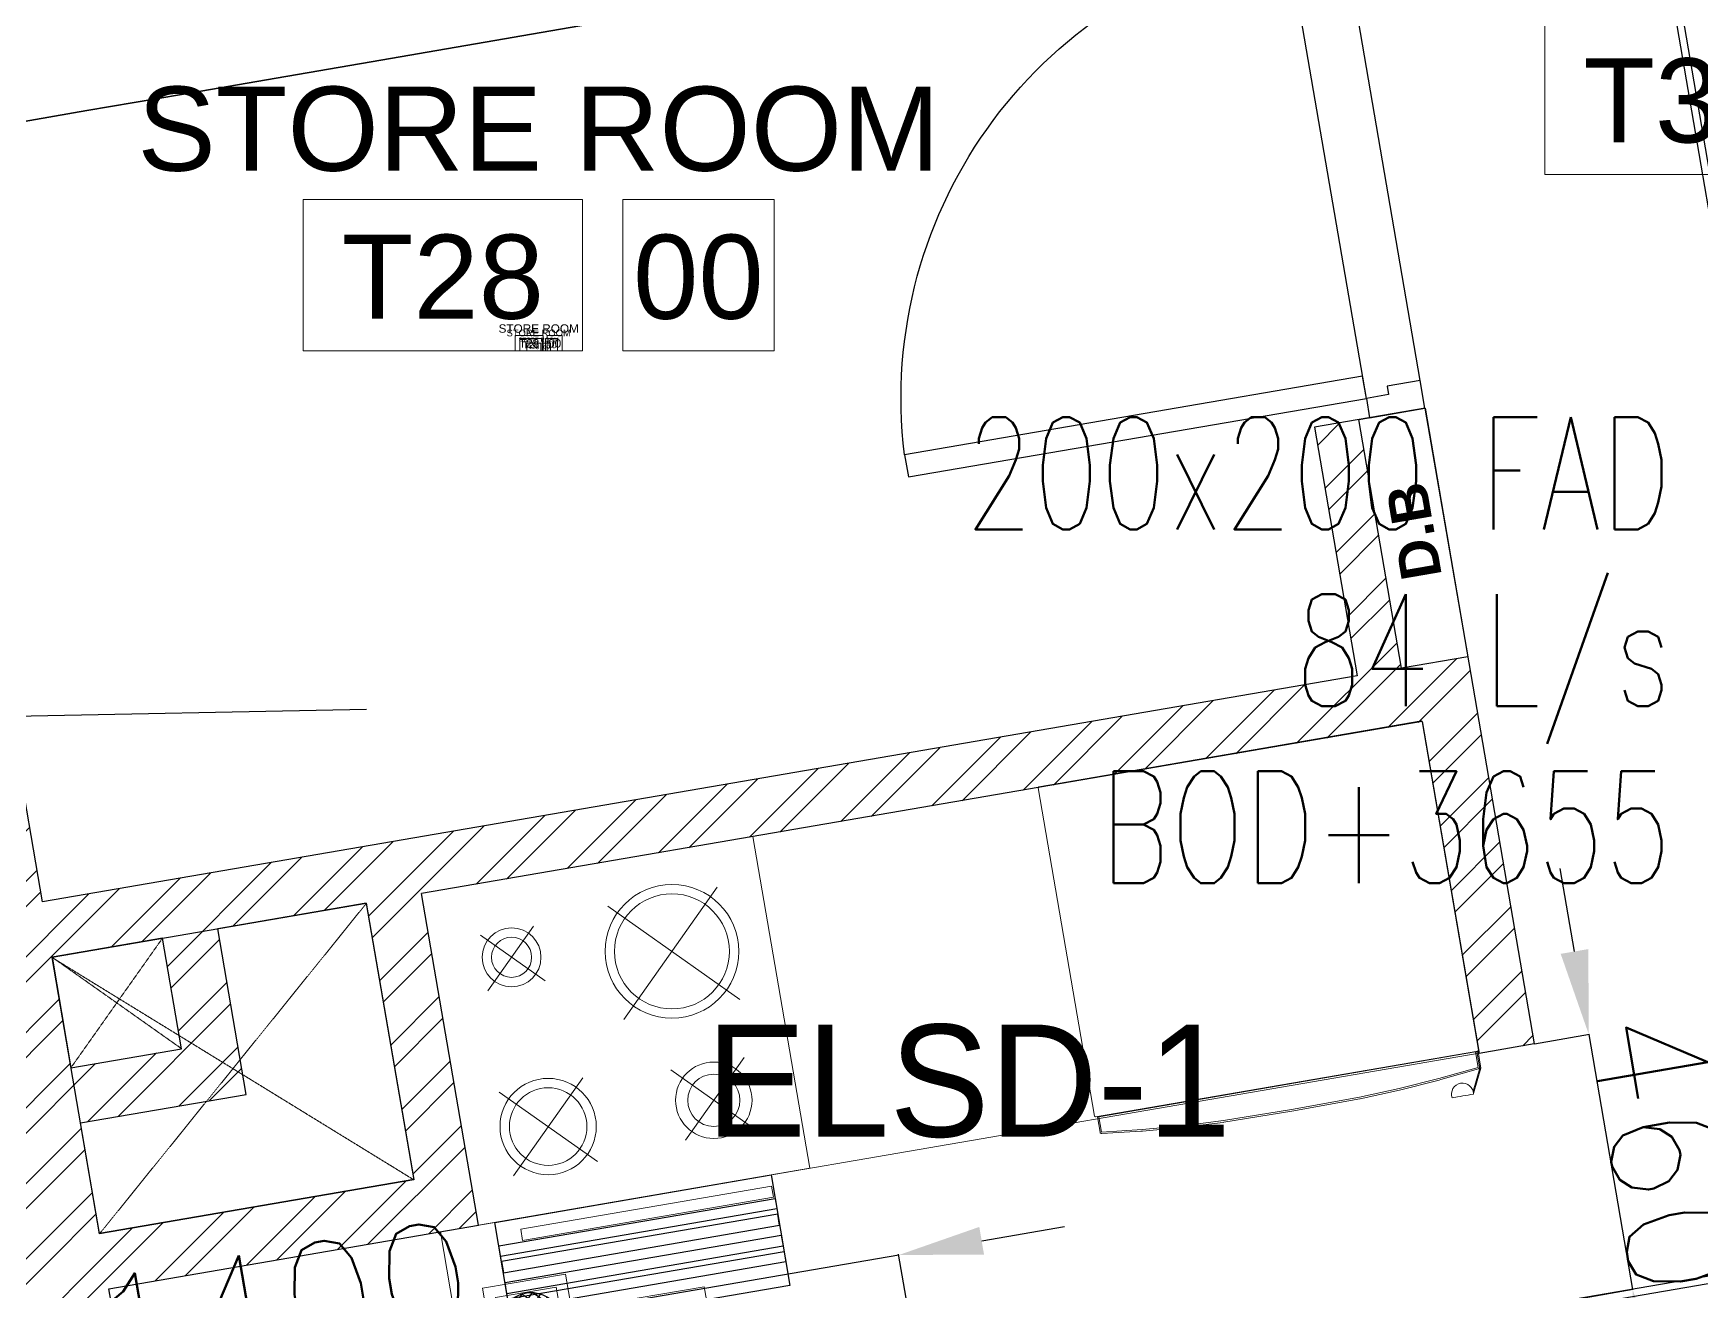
# Model space of a CAD drawing. Header units: millimetres. Extents: x -9226 to 166212, y -13 to 97274.
# Drawn here: x 26539 to 29513, y 17713 to 19956 of the extents above; entities that cross this region are included whole.
import ezdxf
from ezdxf.enums import TextEntityAlignment as Align

# ---------------------------------------------------------------- set-up
doc = ezdxf.new("R2010")
doc.units = ezdxf.units.MM
for name, pattern in [('23491-GN-XR-PLOT LIMIT$0$DASHED', [0.75, 0.5, -0.25]), ('23491-XR-AR-2ND FLOOR PLAN$0$23491-XR-AR-2ND FLOOR PLAN$0$HIDDEN', [9.525, 6.35, -3.175]), ('23491-XR-AR-2ND FLOOR PLAN$0$HIDDEN', [9.525, 6.35, -3.175])]:
    doc.linetypes.add(name, pattern=pattern)
doc.layers.get('0').update_dxf_attribs({"color": 8})
doc.layers.get('Defpoints').update_dxf_attribs({"color": 8})
for name, color, linetype in [('0-AC TEXT', 7, 'Continuous'), ('1.INS', 8, 'Continuous'), ('1.STR', 8, 'Continuous'), ('23491-GN-XR-PLOT LIMIT$0$ARCADE', 8, 'Continuous'), ('23491-GN-XR-PLOT LIMIT$0$BUILDING', 8, 'Continuous'), ('23491-GN-XR-PLOT LIMIT$0$PODIUM', 8, 'Continuous'), ('23491-GN-XR-PLOT LIMIT$0$RETAIL', 8, 'Continuous'), ('23491-XR-AR-2ND FLOOR PLAN$0$23491-XR-AR-2ND FLOOR PLAN$0$23491-XR-AR-TYP-FLOOR$0$LLL', 8, 'Continuous'), ('23491-XR-AR-2ND FLOOR PLAN$0$23491-XR-AR-2ND FLOOR PLAN$0$NEC-MECH-LPG SHAFT', 8, 'Continuous'), ('23491-XR-AR-2ND FLOOR PLAN$0$NEC-DR-FIXTURES', 8, 'Continuous'), ('23491-XR-AR-2ND FLOOR PLAN$0$NEC-MECH-LPG SHAFT', 8, 'Continuous'), ('cloud', 15, 'Continuous'), ('EAD', 30, 'Continuous'), ('FAD', 3, 'Continuous'), ('HVAC-VOL-SPD-S01-M-01-0400 R-01$0$HVAC-VOL-SPD-S01-M-01-0400 R-01$0$000-VL-M-SAD ATD', 3, 'Continuous'), ('HVAC-VOL-SPD-S01-M-01-0400 R-01$0$HVAC-VOL-SPD-S01-M-01-0400 R-01$0$SLOTTED DIFFUSER', 171, 'Continuous'), ('VCD SHE', 7, 'Continuous')]:
    doc.layers.add(name, color=color, linetype=linetype)
for name, color, linetype, lineweight in [('1.XREF', 8, 'Continuous', 9), ('23491-XR-AR-2ND FLOOR PLAN$0$23491-XR-AR-2ND FLOOR PLAN$0$23491-XR-AR-TYP-FLOOR$0$A-ANNO-TEXT @ 50', 8, 'Continuous', 25), ('23491-XR-AR-2ND FLOOR PLAN$0$23491-XR-AR-2ND FLOOR PLAN$0$23491-XR-AR-TYP-FLOOR$0$A-EQUP-KITN-PLAN', 8, 'Continuous', 9), ('23491-XR-AR-2ND FLOOR PLAN$0$23491-XR-AR-2ND FLOOR PLAN$0$23491-XR-AR-TYP-FLOOR$0$A-Glaz-Sill', 8, 'Continuous', 5), ('23491-XR-AR-2ND FLOOR PLAN$0$23491-XR-AR-2ND FLOOR PLAN$0$23491-XR-AR-TYP-FLOOR$0$A-WALL-PATT', 8, 'Continuous', 5), ('23491-XR-AR-2ND FLOOR PLAN$0$23491-XR-AR-2ND FLOOR PLAN$0$23491-XR-AR-TYP-FLOOR$0$Zone-6_30May22$0$TYP$0$2B+G+19+R Typical Floor$0$A-DOOR', 8, 'Continuous', 25), ('23491-XR-AR-2ND FLOOR PLAN$0$23491-XR-AR-2ND FLOOR PLAN$0$A-FLOR-OVHD', 8, '23491-XR-AR-2ND FLOOR PLAN$0$23491-XR-AR-2ND FLOOR PLAN$0$HIDDEN', 15), ('23491-XR-AR-2ND FLOOR PLAN$0$23491-XR-AR-2ND FLOOR PLAN$0$A-WALL', 8, 'Continuous', 30), ('23491-XR-AR-2ND FLOOR PLAN$0$23491-XR-AR-TYP-FLOOR$0$A-WALL-PATT', 8, 'Continuous', 5), ('23491-XR-AR-2ND FLOOR PLAN$0$A-FLOR-IDEN', 8, 'Continuous', 9), ('23491-XR-AR-2ND FLOOR PLAN$0$A-FLOR-IDEN @ 10', 8, 'Continuous', 9), ('23491-XR-AR-2ND FLOOR PLAN$0$A-FLOR-IDEN @ 100', 8, 'Continuous', 9), ('23491-XR-AR-2ND FLOOR PLAN$0$A-FLOR-IDEN @ 5', 8, 'Continuous', 9), ('23491-XR-AR-2ND FLOOR PLAN$0$A-FLOR-IDEN @ 8', 8, 'Continuous', 9), ('23491-XR-AR-2ND FLOOR PLAN$0$A-FLOR-OVHD', 8, '23491-XR-AR-2ND FLOOR PLAN$0$HIDDEN', 15), ('23491-XR-AR-2ND FLOOR PLAN$0$A-WALL', 8, 'Continuous', 30), ('23491-XR-AR-2ND FLOOR PLAN$0$A-WALL-CAVI', 8, 'Continuous', 15), ('A-ANNO-DIMS', 8, 'Continuous', 9), ('DLI', 7, 'Continuous', 5), ('HVAC-VOL-SPD-S01-M-01-0400 R-01$0$HVAC-VOL-SPD-S01-M-01-0400 R-01$0$000-VL-M-FLEXIBLE', 251, 'Continuous', 15), ('HVAC-VOL-SPD-S01-M-01-0400 R-01$0$HVAC-VOL-SPD-S01-M-01-0400 R-01$0$000-VL-M-RAD ATD', 150, 'Continuous', 20), ('MH DIM', 15, 'Continuous', 0)]:
    doc.layers.add(name, color=color, linetype=linetype, lineweight=lineweight)
doc.styles.add('23491-XR-AR-2ND FLOOR PLAN$0$23491-XR-AR-2ND FLOOR PLAN$0$23491-XR-AR-TYP-FLOOR$0$SDC-TEXT', font='arial.ttf')
doc.styles.add('23491-XR-AR-2ND FLOOR PLAN$0$23491-XR-AR-2ND FLOOR PLAN$0$SDC-TEXT_4_2', font='arial.ttf')
doc.styles.add('23491-XR-AR-2ND FLOOR PLAN$0$SDC-TEXT_4_2', font='arial.ttf')
doc.styles.add('ROMANS', font='isocp.shx', dxfattribs={"width": 0.8})
doc.styles.add('ROMANS100', font='romans.shx', dxfattribs={"width": 0.7, "height": 100})
doc.styles.add('SDC-TEXT-ARB', font='sdc-arb.shx', dxfattribs={"height": 0.5})
doc.styles.get("Standard").update_dxf_attribs({"font": 'romans.shx', "height": 200})
doc.dimstyles.new('ISO-25', dxfattribs={"dimtxt": 200, "dimasz": 150, "dimexe": 1.25, "dimexo": 0.625, "dimgap": 1, "dimtad": 1, "dimtoh": 1, "dimdec": 0, "dimrnd": 5, "dimtxsty": 'Standard', "dimcen": 2.5, "dimclrd": 256, "dimclre": 256, "dimclrt": 7, "dimadec": 0, "dimazin": 0, "dimtfac": 1, "dimtdec": 0, "dimtix": 1, "dimtmove": 2, "dimatfit": 3, "dimfxl": 1, "dimarcsym": 1})
doc.dimstyles.new('JSE', dxfattribs={"dimtxt": 50, "dimasz": 150, "dimexe": 0.18, "dimexo": 0.0625, "dimgap": 50, "dimtad": 0, "dimdec": 0, "dimrnd": 5, "dimzin": 0, "dimdsep": 46, "dimtxsty": 'ROMANS', "dimcen": 0.09, "dimclrd": 7, "dimclre": 7, "dimclrt": 7, "dimadec": 0, "dimazin": 0, "dimtfac": 1, "dimtdec": 0, "dimtofl": 0, "dimtmove": 0, "dimatfit": 3, "dimfxl": 1, "dimtolj": 1, "dimtzin": 0, "dimarcsym": 1})

# ---------------------------------------------------------------- blocks, each defined once
blk = doc.blocks.new('*U507')
at = {"color": 8, "linetype": 'ByBlock'}
for points in [[(1.3, 0), (-7, 0), (-7, 4.5), (1.3, 4.5)], [(2.5, 0), (7, 0), (7, 4.5), (2.5, 4.5)]]:
    blk.add_lwpolyline(points, close=True, dxfattribs=at)
at = {"color": 8, "linetype": 'ByBlock', "style": '23491-XR-AR-2ND FLOOR PLAN$0$SDC-TEXT_4_2'}
for tag, p in [('ROOM-NAME-2', (0, 9.95)), ('ROOM-NAME-1', (0, 6.6)), ('ROOM-NO.', (-2.85, 2.2)), ('ROOM-FINISH', (4.75, 2.2))]:
    blk.add_attdef(tag, text='', height=2.5, dxfattribs=at).set_placement(p, align=Align.MIDDLE_CENTER)
blk = doc.blocks.new('*U733')
at = {"layer": '23491-XR-AR-2ND FLOOR PLAN$0$A-FLOR-IDEN @ 10', "color": 8}
ref = blk.add_blockref('*U507', (29655.2, 19704, 0), dxfattribs=dict(at, xscale=5.999999999999999, yscale=5.999999999999999, zscale=5.999999999999999))
ref.add_attrib('ROOM-NO.', 'T32', dxfattribs={"layer": '0', "color": 0, "linetype": 'ByBlock', "height": 15, "style": '23491-XR-AR-2ND FLOOR PLAN$0$SDC-TEXT_4_2'}).set_placement((29638.1, 19717.2, 0), align=Align.MIDDLE_CENTER)
ref.add_attrib('ROOM-FINISH', '00', dxfattribs={"layer": '0', "color": 0, "linetype": 'ByBlock', "height": 15, "style": '23491-XR-AR-2ND FLOOR PLAN$0$SDC-TEXT_4_2'}).set_placement((29683.7, 19717.2, 0), align=Align.MIDDLE_CENTER)
ref.add_attrib('ROOM-NAME-1', 'ENT', dxfattribs={"layer": '0', "color": 0, "linetype": 'ByBlock', "height": 15, "style": '23491-XR-AR-2ND FLOOR PLAN$0$SDC-TEXT_4_2'}).set_placement((29655.2, 19743.6, 0), align=Align.MIDDLE_CENTER)
at = {"layer": '23491-XR-AR-2ND FLOOR PLAN$0$A-FLOR-IDEN @ 100', "color": 8}
ref = blk.add_blockref('*U507', (29655.2, 19704, 0), dxfattribs=dict(at, xscale=60, yscale=60, zscale=60))
ref.add_attrib('ROOM-NO.', 'T32', dxfattribs={"layer": '0', "color": 0, "linetype": 'ByBlock', "height": 150, "style": '23491-XR-AR-2ND FLOOR PLAN$0$SDC-TEXT_4_2'}).set_placement((29484.2, 19836, 0), align=Align.MIDDLE_CENTER)
ref.add_attrib('ROOM-FINISH', '00', dxfattribs={"layer": '0', "color": 0, "linetype": 'ByBlock', "height": 150, "style": '23491-XR-AR-2ND FLOOR PLAN$0$SDC-TEXT_4_2'}).set_placement((29940.2, 19836, 0), align=Align.MIDDLE_CENTER)
ref.add_attrib('ROOM-NAME-1', 'ENT', dxfattribs={"layer": '0', "color": 0, "linetype": 'ByBlock', "height": 150, "style": '23491-XR-AR-2ND FLOOR PLAN$0$SDC-TEXT_4_2'}).set_placement((29655.2, 20100, 0), align=Align.MIDDLE_CENTER)
at = {"layer": '23491-XR-AR-2ND FLOOR PLAN$0$A-FLOR-IDEN @ 5', "color": 8}
ref = blk.add_blockref('*U507', (29655.2, 19704, 0), dxfattribs=dict(at, xscale=3, yscale=3, zscale=3))
ref.add_attrib('ROOM-NO.', 'T32', dxfattribs={"layer": '0', "color": 0, "linetype": 'ByBlock', "height": 7.5, "style": '23491-XR-AR-2ND FLOOR PLAN$0$SDC-TEXT_4_2'}).set_placement((29646.6, 19710.6, 0), align=Align.MIDDLE_CENTER)
ref.add_attrib('ROOM-FINISH', '00', dxfattribs={"layer": '0', "color": 0, "linetype": 'ByBlock', "height": 7.5, "style": '23491-XR-AR-2ND FLOOR PLAN$0$SDC-TEXT_4_2'}).set_placement((29669.4, 19710.6, 0), align=Align.MIDDLE_CENTER)
ref.add_attrib('ROOM-NAME-1', 'ENT', dxfattribs={"layer": '0', "color": 0, "linetype": 'ByBlock', "height": 7.5, "style": '23491-XR-AR-2ND FLOOR PLAN$0$SDC-TEXT_4_2'}).set_placement((29655.2, 19723.8, 0), align=Align.MIDDLE_CENTER)
at = {"layer": '23491-XR-AR-2ND FLOOR PLAN$0$A-FLOR-IDEN @ 8', "color": 8}
ref = blk.add_blockref('*U507', (29655.2, 19704, 0), dxfattribs=dict(at, xscale=4.8, yscale=4.8, zscale=4.8))
ref.add_attrib('ROOM-NO.', 'T32', dxfattribs={"layer": '0', "color": 0, "linetype": 'ByBlock', "height": 12, "style": '23491-XR-AR-2ND FLOOR PLAN$0$SDC-TEXT_4_2'}).set_placement((29641.5, 19714.5, 0), align=Align.MIDDLE_CENTER)
ref.add_attrib('ROOM-FINISH', '00', dxfattribs={"layer": '0', "color": 0, "linetype": 'ByBlock', "height": 12, "style": '23491-XR-AR-2ND FLOOR PLAN$0$SDC-TEXT_4_2'}).set_placement((29678, 19714.5, 0), align=Align.MIDDLE_CENTER)
ref.add_attrib('ROOM-NAME-1', 'ENT', dxfattribs={"layer": '0', "color": 0, "linetype": 'ByBlock', "height": 12, "style": '23491-XR-AR-2ND FLOOR PLAN$0$SDC-TEXT_4_2'}).set_placement((29655.2, 19735.6, 0), align=Align.MIDDLE_CENTER)
blk = doc.blocks.new('23491-GN-XR-PLOT LIMIT')
at = {"layer": '23491-GN-XR-PLOT LIMIT$0$ARCADE', "color": 8}
blk.add_lwpolyline([(48271.7, 23525.6, 0.000496), (5000, 16088.4), (5000, 11014.2, -0.000526), (50902.2, 18902.5), (55000, 23715.1), (55000, 82243.6), (50763.6, 86480), (9264.6, 86480), (5000, 82215.4), (5000, 81480), (48692.6, 81480), (50500, 80172.6), (50500, 25555.4)], format="xyb", close=True, dxfattribs=at)
at = {"layer": '23491-GN-XR-PLOT LIMIT$0$BUILDING', "color": 8, "linetype": '23491-GN-XR-PLOT LIMIT$0$DASHED', "ltscale": 15, "flags": 128}
blk.add_lwpolyline([(48692.6, 81480), (11335.6, 81480), (10000, 80144.4), (10000, 6804.2, -0.000414), (46066.1, 13003.5), (50500, 17623.6), (50500, 80172.6)], format="xyb", close=True, dxfattribs=at)
at = {"layer": '23491-GN-XR-PLOT LIMIT$0$PODIUM', "color": 8, "linetype": '23491-GN-XR-PLOT LIMIT$0$DASHED', "ltscale": 15, "flags": 128}
blk.add_lwpolyline([(5000, 82215.4), (5000, 11014.2, -0.000526), (50902.2, 18902.5), (55000, 23715.1), (55000, 82243.6), (50763.6, 86480), (9264.6, 86480)], format="xyb", close=True, dxfattribs=at)
blk.add_lwpolyline([(5000, 82215.4), (5000, 11014.2, -0.000526), (50902.2, 18902.5), (55000, 23715.1), (55000, 82243.6), (50763.6, 86480), (9264.6, 86480)], format="xyb", close=True, dxfattribs=at)
at = {"layer": '23491-GN-XR-PLOT LIMIT$0$RETAIL', "color": 8}
blk.add_lwpolyline([(48271.7, 23525.6), (50500, 25555.4), (50500, 80172.6), (48692.6, 81480), (5000, 81480), (5000, 71480), (40000, 71480), (40000, 32256.2, 0.000401), (5000, 26236.7), (5000, 16088.4, -0.000496)], format="xyb", close=True, dxfattribs=at)
blk = doc.blocks.new('23491-XR-AR-2ND FLOOR PLAN$0$A$C9ddd01cc')
at = {"layer": '23491-XR-AR-2ND FLOOR PLAN$0$NEC-DR-FIXTURES', "linetype": 'ByBlock'}
h = blk.add_hatch(dxfattribs=at)
h.set_pattern_fill('_USER', color=8, scale=17.945026, angle=163.5932, style=0, double=1, pattern_type=0)
h.set_pattern_definition([(45, (-596980.314, -23271.093), (-12.6890497, 12.6890497), []), (135, (-596980.314, -23271.093), (-12.6890497, -12.6890497), [])])
h.paths.add_polyline_path([(100, 171.8, 1), (100, 28.2, 1)])
at = {"layer": '23491-XR-AR-2ND FLOOR PLAN$0$NEC-DR-FIXTURES', "color": 8, "lineweight": 0, "ltscale": 0.5}
for points in [[(0, 0), (0, 200), (200, 200), (200, 0)], [(173.3, 173.3), (173.3, 26.7), (26.7, 26.7), (26.7, 173.3)]]:
    blk.add_lwpolyline(points, close=True, dxfattribs=at)
at = {"layer": '23491-XR-AR-2ND FLOOR PLAN$0$NEC-DR-FIXTURES', "color": 8, "linetype": 'ByBlock'}
blk.add_circle((100, 100), 71.8, dxfattribs=at)
blk = doc.blocks.new('23491-XR-AR-2ND FLOOR PLAN$0$23491-XR-AR-2ND FLOOR PLAN$0$23491-XR-AR-TYP-FLOOR$0$Zone-6_30May22$0$TYP$0$2B+G+19+R Typical Floor$0$A$C07E35695')
at = {"color": 8}
for p, q in [((-0.6, 0.6), (0, 0.6)), ((-0.6, 0), (-0.6, 0.6)), ((0, 0.6), (0, 0)), ((-0.3722, 0.3722), (-0.5238, 0.5238)), ((-0.5231, 0.3722), (-0.3715, 0.5238)), ((-0.0868, 0.5132), (-0.2148, 0.3852)), ((-0.2102, 0.5132), (-0.0822, 0.3852)), ((-0.0781, 0.0781), (-0.2823, 0.2823)), ((-0.2762, 0.0781), (-0.072, 0.2823)), ((-0.5127, 0.1908), (-0.4129, 0.0911)), ((-0.4092, 0.1908), (-0.5089, 0.0911)), ((0, 0), (-0.6, 0))]:
    blk.add_line(p, q, dxfattribs=at)
for points in [[(-0.0731, 0.64), (-0.0731, 0.62), (-0.5269, 0.62), (-0.5269, 0.64)], [(-0.6, 0.6), (0, 0.6), (0, 0), (-0.6, 0)]]:
    blk.add_lwpolyline(points, close=True, dxfattribs=at)
for centre, radius in [((-0.4477, 0.4477), 0.0859), ((-0.4477, 0.4477), 0.0692), ((-0.1485, 0.4515), 0.0682), ((-0.1485, 0.4515), 0.0466), ((-0.1771, 0.1771), 0.1193), ((-0.1771, 0.1771), 0.1026), ((-0.4609, 0.1391), 0.0525), ((-0.4609, 0.1391), 0.0358)]:
    blk.add_circle(centre, radius, dxfattribs=at)
blk = doc.blocks.new('23491-XR-AR-2ND FLOOR PLAN$0$23491-XR-AR-2ND FLOOR PLAN$0$23491-XR-AR-TYP-FLOOR$0$Zone-6_30May22$0$A$C46154010')
at = {"color": 8}
for p, q in [((0.2868, 0.6717), (0.2865, 0.6673)), ((0.2865, 0.6673), (0.2872, 0.6632)), ((0.2965, 0.6717), (0.2868, 0.6717)), ((0.2872, 0.6632), (0.2888, 0.6592)), ((0.2888, 0.6592), (0.2911, 0.6557)), ((0.2911, 0.6557), (0.2942, 0.6528)), ((0.3013, 0.6717), (0.2965, 0.6717)), ((0.3062, 0.6717), (0.3013, 0.6717)), ((0.3159, 0.6717), (0.3062, 0.6717)), ((0.3208, 0.6717), (0.3159, 0.6717)), ((0.3182, 0.6528), (0.3213, 0.6557)), ((0.3256, 0.6717), (0.3208, 0.6717)), ((0.3213, 0.6557), (0.3236, 0.6592)), ((0.3236, 0.6592), (0.3252, 0.6632)), ((0.3252, 0.6632), (0.3258, 0.6662)), ((0.3258, 0.6707), (0.3256, 0.6717)), ((0.3465, 0.6283), (0.3258, 0.6707)), ((0.3258, 0.6707), (0.3258, 0.6662)), ((0.3258, 0.6662), (0.3258, 0.6707)), ((0.3258, 0.6662), (0.3445, 0.6278)), ((-0.3425, 0.6267), (-0.3426, 0.6256)), ((-0.3426, 0.6256), (-0.3426, 0.5977)), ((-0.3419, 0.6276), (-0.3425, 0.6267)), ((-0.341, 0.6283), (-0.3419, 0.6276)), ((-0.34, 0.6286), (-0.341, 0.6283)), ((-0.3401, 0.6262), (-0.2677, 0.634)), ((-0.2677, 0.634), (-0.3401, 0.6262)), ((-0.3401, 0.5982), (-0.3401, 0.6262)), ((-0.3401, 0.6262), (-0.3401, 0.5982)), ((-0.2704, 0.6363), (-0.34, 0.6286)), ((-0.2677, 0.6366), (-0.2704, 0.6363)), ((-0.1968, 0.6422), (-0.2677, 0.6366)), ((-0.2677, 0.634), (-0.195, 0.6395)), ((-0.195, 0.6395), (-0.2677, 0.634)), ((-0.195, 0.6423), (-0.1968, 0.6422)), ((-0.1229, 0.6457), (-0.195, 0.6423)), ((-0.195, 0.6395), (-0.1221, 0.6428)), ((-0.1221, 0.6428), (-0.195, 0.6395)), ((-0.1221, 0.6458), (-0.1229, 0.6457)), ((0.001, 0.6469), (-0.1221, 0.6458)), ((-0.1221, 0.6428), (0.0009, 0.6439)), ((0.0009, 0.6439), (-0.1221, 0.6428)), ((0.0009, 0.6439), (0.1239, 0.6428)), ((0.1239, 0.6428), (0.0009, 0.6439)), ((0.1239, 0.6458), (0.001, 0.6469)), ((0.125, 0.6457), (0.1239, 0.6458)), ((0.1239, 0.6428), (0.1967, 0.6395)), ((0.1967, 0.6395), (0.1239, 0.6428)), ((0.1969, 0.6423), (0.125, 0.6457)), ((0.1967, 0.6395), (0.2694, 0.634)), ((0.2694, 0.634), (0.1967, 0.6395)), ((0.2695, 0.6366), (0.1969, 0.6423)), ((0.2694, 0.634), (0.3417, 0.6263)), ((0.3417, 0.6263), (0.2694, 0.634)), ((0.2724, 0.6363), (0.2695, 0.6366)), ((0.3419, 0.6286), (0.2724, 0.6363)), ((0.2942, 0.6528), (0.2979, 0.6505)), ((0.2979, 0.6505), (0.302, 0.6491)), ((0.302, 0.6491), (0.3062, 0.6487)), ((0.3062, 0.6487), (0.3104, 0.6491)), ((0.3104, 0.6491), (0.3145, 0.6505)), ((0.3145, 0.6505), (0.3182, 0.6528)), ((0.3417, 0.6263), (0.3417, 0.5982)), ((0.3417, 0.5982), (0.3417, 0.6263)), ((0.3429, 0.6283), (0.3419, 0.6286)), ((0.3438, 0.6276), (0.3429, 0.6283)), ((0.3443, 0.6267), (0.3438, 0.6276)), ((0.3445, 0.6256), (0.3443, 0.6267)), ((0.3445, 0.6278), (0.3445, 0.5979)), ((0.3445, 0.5977), (0.3445, 0.6256)), ((0.3464, 0.5979), (0.3465, 0.6283)), ((-0.346, 0.5977), (-0.3475, 0.5962)), ((-0.3475, 0.5962), (-0.3475, 0.0015)), ((0.346, 0.5977), (-0.346, 0.5977)), ((-0.3426, 0.5977), (0.3445, 0.5977)), ((0.3417, 0.5982), (-0.3401, 0.5982)), ((-0.3401, 0.5982), (0.3417, 0.5982)), ((0.3445, 0.5979), (0.3464, 0.5979)), ((0.3475, 0.5962), (0.346, 0.5977)), ((0.3475, 0.0015), (0.3475, 0.5962)), ((-0.3475, 0.0015), (-0.346, 0)), ((-0.346, 0), (0.346, 0)), ((0.346, 0), (0.3475, 0.0015))]:
    blk.add_line(p, q, dxfattribs=at)
blk = doc.blocks.new('*U513')
at = {"layer": '23491-XR-AR-2ND FLOOR PLAN$0$23491-XR-AR-2ND FLOOR PLAN$0$23491-XR-AR-TYP-FLOOR$0$Zone-6_30May22$0$TYP$0$2B+G+19+R Typical Floor$0$A-DOOR', "color": 8}
for p, q in [((0.865, 0), (0.035, 0)), ((0.85, -0.1), (0.05, -0.1))]:
    blk.add_line(p, q, dxfattribs=at)
blk.add_lwpolyline([(0.825, 0), (0.825, 0.829), (0.865, 0.829), (0.865, 0)], close=True, dxfattribs=at)
for points in [[(0.035, 0), (0, 0), (0, -0.1), (0.05, -0.1), (0.05, -0.04), (0.035, -0.04), (0.035, 0)], [(0.865, 0), (0.9, 0), (0.9, -0.1), (0.85, -0.1), (0.85, -0.04), (0.865, -0.04), (0.865, 0)]]:
    blk.add_lwpolyline(points, dxfattribs=at)
blk.add_arc((0.865, 0), 0.83, 92.7623, 180, dxfattribs=at)
blk = doc.blocks.new('23491-XR-AR-2ND FLOOR PLAN$0$23491-XR-AR-2ND FLOOR PLAN$0$23491-XR-AR-TYP-FLOOR$0$onu')
at = {"layer": '23491-XR-AR-2ND FLOOR PLAN$0$23491-XR-AR-2ND FLOOR PLAN$0$23491-XR-AR-TYP-FLOOR$0$LLL', "color": 8}
blk.add_lwpolyline([(30, 60), (30, 510), (150, 510), (150, 60)], close=True, dxfattribs=at)
at = {"layer": '23491-XR-AR-2ND FLOOR PLAN$0$23491-XR-AR-2ND FLOOR PLAN$0$23491-XR-AR-TYP-FLOOR$0$A-ANNO-TEXT @ 50', "color": 8, "insert": (129.2, 210.5), "char_height": 72, "width": 1966.959, "attachment_point": 7, "rotation": 90, "style": '23491-XR-AR-2ND FLOOR PLAN$0$23491-XR-AR-2ND FLOOR PLAN$0$23491-XR-AR-TYP-FLOOR$0$SDC-TEXT'}
blk.add_mtext('{\\fArial|b1|i0|c0|p34;D.B}', dxfattribs=at)
blk = doc.blocks.new('*U531')
at = {"color": 8, "linetype": 'ByBlock'}
for points in [[(1.3, 0), (-7, 0), (-7, 4.5), (1.3, 4.5)], [(2.5, 0), (7, 0), (7, 4.5), (2.5, 4.5)]]:
    blk.add_lwpolyline(points, close=True, dxfattribs=at)
at = {"color": 8, "linetype": 'ByBlock', "style": '23491-XR-AR-2ND FLOOR PLAN$0$23491-XR-AR-2ND FLOOR PLAN$0$SDC-TEXT_4_2'}
for tag, p in [('ROOM-NAME-2', (0, 9.95)), ('ROOM-NAME-1', (0, 6.6)), ('ROOM-NO.', (-2.85, 2.2)), ('ROOM-FINISH', (4.75, 2.2))]:
    blk.add_attdef(tag, text='', height=2.5, dxfattribs=at).set_placement(p, align=Align.MIDDLE_CENTER)
blk = doc.blocks.new('*U848')
at = {"layer": '23491-XR-AR-2ND FLOOR PLAN$0$A-FLOR-IDEN @ 10', "color": 8}
ref = blk.add_blockref('*U531', (27440.2, 19389.5), dxfattribs=dict(at, xscale=5.999999999999999, yscale=5.999999999999999, zscale=5.999999999999999))
ref.add_attrib('ROOM-NO.', 'T28', dxfattribs={"layer": '0', "color": 0, "linetype": 'ByBlock', "height": 15, "style": '23491-XR-AR-2ND FLOOR PLAN$0$23491-XR-AR-2ND FLOOR PLAN$0$SDC-TEXT_4_2'}).set_placement((27423.1, 19402.7), align=Align.MIDDLE_CENTER)
ref.add_attrib('ROOM-FINISH', '00', dxfattribs={"layer": '0', "color": 0, "linetype": 'ByBlock', "height": 15, "style": '23491-XR-AR-2ND FLOOR PLAN$0$23491-XR-AR-2ND FLOOR PLAN$0$SDC-TEXT_4_2'}).set_placement((27468.7, 19402.7), align=Align.MIDDLE_CENTER)
ref.add_attrib('ROOM-NAME-1', 'STORE ROOM', dxfattribs={"layer": '0', "color": 0, "linetype": 'ByBlock', "height": 15, "style": '23491-XR-AR-2ND FLOOR PLAN$0$23491-XR-AR-2ND FLOOR PLAN$0$SDC-TEXT_4_2'}).set_placement((27440.2, 19429.1), align=Align.MIDDLE_CENTER)
at = {"layer": '23491-XR-AR-2ND FLOOR PLAN$0$A-FLOR-IDEN @ 100', "color": 8}
ref = blk.add_blockref('*U531', (27440.2, 19389.5), dxfattribs=dict(at, xscale=60, yscale=60, zscale=60))
ref.add_attrib('ROOM-NO.', 'T28', dxfattribs={"layer": '0', "color": 0, "linetype": 'ByBlock', "height": 150, "style": '23491-XR-AR-2ND FLOOR PLAN$0$23491-XR-AR-2ND FLOOR PLAN$0$SDC-TEXT_4_2'}).set_placement((27269.2, 19521.5), align=Align.MIDDLE_CENTER)
ref.add_attrib('ROOM-FINISH', '00', dxfattribs={"layer": '0', "color": 0, "linetype": 'ByBlock', "height": 150, "style": '23491-XR-AR-2ND FLOOR PLAN$0$23491-XR-AR-2ND FLOOR PLAN$0$SDC-TEXT_4_2'}).set_placement((27725.2, 19521.5), align=Align.MIDDLE_CENTER)
ref.add_attrib('ROOM-NAME-1', 'STORE ROOM', dxfattribs={"layer": '0', "color": 0, "linetype": 'ByBlock', "height": 150, "style": '23491-XR-AR-2ND FLOOR PLAN$0$23491-XR-AR-2ND FLOOR PLAN$0$SDC-TEXT_4_2'}).set_placement((27440.2, 19785.5), align=Align.MIDDLE_CENTER)
at = {"layer": '23491-XR-AR-2ND FLOOR PLAN$0$A-FLOR-IDEN @ 5', "color": 8}
ref = blk.add_blockref('*U531', (27440.2, 19389.5), dxfattribs=dict(at, xscale=3, yscale=3, zscale=3))
ref.add_attrib('ROOM-NO.', 'T28', dxfattribs={"layer": '0', "color": 0, "linetype": 'ByBlock', "height": 7.5, "style": '23491-XR-AR-2ND FLOOR PLAN$0$23491-XR-AR-2ND FLOOR PLAN$0$SDC-TEXT_4_2'}).set_placement((27431.6, 19396.1), align=Align.MIDDLE_CENTER)
ref.add_attrib('ROOM-FINISH', '00', dxfattribs={"layer": '0', "color": 0, "linetype": 'ByBlock', "height": 7.5, "style": '23491-XR-AR-2ND FLOOR PLAN$0$23491-XR-AR-2ND FLOOR PLAN$0$SDC-TEXT_4_2'}).set_placement((27454.4, 19396.1), align=Align.MIDDLE_CENTER)
ref.add_attrib('ROOM-NAME-1', 'STORE ROOM', dxfattribs={"layer": '0', "color": 0, "linetype": 'ByBlock', "height": 7.5, "style": '23491-XR-AR-2ND FLOOR PLAN$0$23491-XR-AR-2ND FLOOR PLAN$0$SDC-TEXT_4_2'}).set_placement((27440.2, 19409.3), align=Align.MIDDLE_CENTER)
at = {"layer": '23491-XR-AR-2ND FLOOR PLAN$0$A-FLOR-IDEN @ 8', "color": 8}
ref = blk.add_blockref('*U531', (27440.2, 19389.5), dxfattribs=dict(at, xscale=4.8, yscale=4.8, zscale=4.8))
ref.add_attrib('ROOM-NO.', 'T28', dxfattribs={"layer": '0', "color": 0, "linetype": 'ByBlock', "height": 12, "style": '23491-XR-AR-2ND FLOOR PLAN$0$23491-XR-AR-2ND FLOOR PLAN$0$SDC-TEXT_4_2'}).set_placement((27426.5, 19400), align=Align.MIDDLE_CENTER)
ref.add_attrib('ROOM-FINISH', '00', dxfattribs={"layer": '0', "color": 0, "linetype": 'ByBlock', "height": 12, "style": '23491-XR-AR-2ND FLOOR PLAN$0$23491-XR-AR-2ND FLOOR PLAN$0$SDC-TEXT_4_2'}).set_placement((27463, 19400), align=Align.MIDDLE_CENTER)
ref.add_attrib('ROOM-NAME-1', 'STORE ROOM', dxfattribs={"layer": '0', "color": 0, "linetype": 'ByBlock', "height": 12, "style": '23491-XR-AR-2ND FLOOR PLAN$0$23491-XR-AR-2ND FLOOR PLAN$0$SDC-TEXT_4_2'}).set_placement((27440.2, 19421.2), align=Align.MIDDLE_CENTER)
blk = doc.blocks.new('23491-XR-AR-2ND FLOOR PLAN')
at = {"layer": '23491-XR-AR-2ND FLOOR PLAN$0$23491-XR-AR-2ND FLOOR PLAN$0$23491-XR-AR-TYP-FLOOR$0$A-WALL-PATT'}
h = blk.add_hatch(dxfattribs=at)
h.set_pattern_fill('ANSI32', color=8, scale=10)
h.paths.add_polyline_path([(28903.1, 19266.6), (28824.5, 19253.1), (28900.7, 18809.6), (26555.1, 18406.6), (26572, 18308), (26769.1, 18341.9), (26803, 18144.8), (26605.8, 18110.9), (26622.8, 18012.3), (26918.4, 18063.1), (26867.6, 18358.8), (29016.2, 18728), (29117.8, 18136.7), (29216.3, 18153.6), (29097.8, 18843.5), (28979.5, 18823.1)])
h = blk.add_hatch(dxfattribs=at)
h.set_pattern_fill('ANSI32', color=8, scale=10)
h.paths.add_polyline_path([(26656.7, 17815.2), (26673.6, 17716.7), (27332.8, 17830), (27231.2, 18421.3), (27132.6, 18404.4), (27217.3, 17911.6)])
at = {"layer": '23491-XR-AR-2ND FLOOR PLAN$0$23491-XR-AR-TYP-FLOOR$0$A-WALL-PATT'}
h = blk.add_hatch(dxfattribs=at)
h.set_pattern_fill('ANSI32', color=8, scale=10)
h.paths.add_polyline_path([(27050.2, 15525.1), (26588.9, 18209.3), (26588.9, 18209.3), (26182.5, 20574.7), (26083.9, 20557.7), (26219.4, 19769.6), (25529.5, 19651.1), (25546.5, 19552.1), (26137.8, 19653.7), (26853.1, 15491.2)])
at = {"layer": '23491-XR-AR-2ND FLOOR PLAN$0$23491-XR-AR-2ND FLOOR PLAN$0$23491-XR-AR-TYP-FLOOR$0$A-EQUP-KITN-PLAN', "color": 8}
for p, q in [((29117.8, 18136.7, 0), (27264.9, 17818.3, 0)), ((27264.9, 17818.3, 0), (27586.7, 15945.7, 0))]:
    blk.add_line(p, q, dxfattribs=at)
at = {"layer": '23491-XR-AR-2ND FLOOR PLAN$0$23491-XR-AR-2ND FLOOR PLAN$0$A-FLOR-OVHD', "color": 8, "ltscale": 0.1}
for p, q in [((26769.1, 18341.9, 0), (26605.8, 18110.9, 0)), ((26803, 18144.8, 0), (26572, 18308, 0))]:
    blk.add_line(p, q, dxfattribs=at)
at = {"layer": '23491-XR-AR-2ND FLOOR PLAN$0$23491-XR-AR-2ND FLOOR PLAN$0$A-WALL', "color": 8}
for p, q in [((29021.6, 19287), (28824.5, 19253.1)), ((29021.6, 19287, 0), (29216.3, 18153.6, 0)), ((28824.5, 19253.1, 0), (28900.7, 18809.6, 0)), ((28900.7, 18809.6, 0), (26555.1, 18406.6, 0)), ((29016.2, 18728, 0), (27231.2, 18421.3)), ((29016.2, 18728, 0), (29117.8, 18136.4, 0)), ((27332.8, 17830, 0), (27231.2, 18421.3, 0)), ((29216.3, 18153.6), (29117.8, 18136.4)), ((26673.6, 17716.7, 0), (27332.8, 17830, 0))]:
    blk.add_line(p, q, dxfattribs=at)
at = {"layer": '23491-XR-AR-2ND FLOOR PLAN$0$23491-XR-AR-2ND FLOOR PLAN$0$NEC-MECH-LPG SHAFT', "color": 8}
for p, q in [((27132.6, 18404.4, 0), (26867.6, 18358.8, 0)), ((27132.6, 18404.4, 0), (27217.3, 17911.6, 0)), ((26656.7, 17815.2, 0), (26622.8, 18012.3, 0)), ((27217.3, 17911.6, 0), (26656.7, 17815.2, 0))]:
    blk.add_line(p, q, dxfattribs=at)
at = {"layer": '23491-XR-AR-2ND FLOOR PLAN$0$23491-XR-AR-2ND FLOOR PLAN$0$NEC-MECH-LPG SHAFT', "color": 8, "elevation": 0}
for points in [[(26622.8, 18012.3), (26918.4, 18063.1), (26867.6, 18358.8)], [(26803, 18144.8), (26769.1, 18341.9), (26572, 18308), (26605.8, 18110.9), (26803, 18144.8)]]:
    blk.add_lwpolyline(points, dxfattribs=at)
at = {"layer": '23491-XR-AR-2ND FLOOR PLAN$0$A-WALL', "color": 8}
for p, q in [((26555.1, 18406.6, 0), (26182.5, 20574.7, 0)), ((27050.2, 15525.1, 0), (26673.6, 17716.7, 0))]:
    blk.add_line(p, q, dxfattribs=at)
at = {"layer": '23491-XR-AR-2ND FLOOR PLAN$0$23491-XR-AR-2ND FLOOR PLAN$0$23491-XR-AR-TYP-FLOOR$0$A-EQUP-KITN-PLAN', "color": 8, "extrusion": (-5.83808e-15, -1.04375e-15, -1), "xscale": 1000.000000000002, "yscale": 1000.000000000002, "zscale": -1000.000000000001, "rotation": 170.2499933602995}
blk.add_blockref('23491-XR-AR-2ND FLOOR PLAN$0$23491-XR-AR-2ND FLOOR PLAN$0$23491-XR-AR-TYP-FLOOR$0$Zone-6_30May22$0$A$C46154010', (-28673.4, 18670.6), dxfattribs=at)
at = {"layer": '23491-XR-AR-2ND FLOOR PLAN$0$23491-XR-AR-2ND FLOOR PLAN$0$23491-XR-AR-TYP-FLOOR$0$A-EQUP-KITN-PLAN', "color": 8, "extrusion": (-5.83811e-15, -1.04375e-15, -1), "xscale": 999.9999999999952, "yscale": 999.9999999999952, "zscale": -1000.000000000001, "rotation": 170.2497397778279}
blk.add_blockref('23491-XR-AR-2ND FLOOR PLAN$0$23491-XR-AR-2ND FLOOR PLAN$0$23491-XR-AR-TYP-FLOOR$0$Zone-6_30May22$0$TYP$0$2B+G+19+R Typical Floor$0$A$C07E35695', (-27822.5, 18522.9), dxfattribs=at)
at = {"layer": '23491-XR-AR-2ND FLOOR PLAN$0$23491-XR-AR-2ND FLOOR PLAN$0$23491-XR-AR-TYP-FLOOR$0$A-Glaz-Sill', "color": 8, "lineweight": 25, "rotation": 9.76988980129174}
blk.add_blockref('23491-XR-AR-2ND FLOOR PLAN$0$23491-XR-AR-2ND FLOOR PLAN$0$23491-XR-AR-TYP-FLOOR$0$onu', (28960.1, 18758.9, 0), dxfattribs=at)
at = {"layer": '23491-XR-AR-2ND FLOOR PLAN$0$23491-XR-AR-2ND FLOOR PLAN$0$23491-XR-AR-TYP-FLOOR$0$Zone-6_30May22$0$TYP$0$2B+G+19+R Typical Floor$0$A-DOOR', "color": 8, "xscale": -1000.000000000004, "yscale": 1000.000000000003, "zscale": 1000.000000000003, "rotation": 99.72907901304299}
blk.add_blockref('*U513', (28770.6, 20157.1), dxfattribs=at)
at = {"layer": '23491-XR-AR-2ND FLOOR PLAN$0$A-FLOR-IDEN'}
for name in ['*U733', '*U848']:
    blk.add_blockref(name, (0, 0), dxfattribs=at)
at = {"layer": '23491-XR-AR-2ND FLOOR PLAN$0$A-WALL-CAVI', "color": 8}
blk.add_blockref('23491-GN-XR-PLOT LIMIT', (0, 0), dxfattribs=at)
at = {"layer": '23491-XR-AR-2ND FLOOR PLAN$0$NEC-DR-FIXTURES', "color": 8, "extrusion": (-1.27247e-07, -1.08716e-08, 1), "xscale": 0.7499999999999934, "yscale": 0.7499999999999934, "zscale": 0.7499999999999934, "rotation": 9.766630260982655}
blk.add_blockref('23491-XR-AR-2ND FLOOR PLAN$0$A$C9ddd01cc', (27365.6, 17569.6, 0), dxfattribs=at)
blk = doc.blocks.new('XREF')
at = {"layer": 'A-ANNO-DIMS', "color": 8}
blk.add_blockref('23491-XR-AR-2ND FLOOR PLAN', (0, 0), dxfattribs=at)
blk = doc.blocks.new('I LOVE UA$C815f66f9')
at = {"layer": '23491-XR-AR-2ND FLOOR PLAN$0$A-FLOR-OVHD', "ltscale": 0.1}
for p, q in [((27132.6, 18404.3, 0), (26656.7, 17815.2, 0)), ((27217.3, 17911.6, 0), (26572, 18308, 0))]:
    blk.add_line(p, q, dxfattribs=at)
at = {"layer": '23491-XR-AR-2ND FLOOR PLAN$0$NEC-MECH-LPG SHAFT'}
for p, q in [((27132.6, 18404.4, 0), (26572, 18308, 0)), ((27132.6, 18404.4, 0), (27217.3, 17911.6, 0)), ((26656.7, 17815.2, 0), (26572, 18308, 0)), ((27217.3, 17911.6, 0), (26656.7, 17815.2, 0))]:
    blk.add_line(p, q, dxfattribs=at)
blk = doc.blocks.new('I LOVE USTR')
at = {"layer": 'MH DIM', "color": 7}
blk.add_blockref('I LOVE UA$C815f66f9', (0, 0), dxfattribs=at)
blk = doc.blocks.new('A$C32d94600')
at = {"layer": 'cloud', "color": 15}
blk.add_blockref('I LOVE USTR', (-5100, -86375.9, 0), dxfattribs=at)
blk = doc.blocks.new('*D434')
at = {"layer": 'Defpoints', "color": 0, "transparency": 16777216}
for p in [(29216.3, 18153.6), (29294.5, 17698.8, -27.5), (29391.8, 17715.5)]:
    blk.add_point(p, dxfattribs=at)
at = {"layer": 'VCD SHE', "lineweight": -2, "transparency": 16777216}
for p, q in [((29288.2, 18318.2), (29262.8, 18466)), ((29216.9, 18153.7), (29314.8, 18170.5)), ((29313.6, 18170.3), (29391.8, 17715.5)), ((29295.1, 17698.9), (29393, 17715.8)), ((29417.2, 17567.7), (29442.6, 17419.9))]:
    blk.add_line(p, q, dxfattribs=at)
at = {"layer": 'VCD SHE', "transparency": 16777216}
for points in [[(29312.8, 18322.4), (29263.5, 18313.9), (29313.6, 18170.3)], [(29441.8, 17571.9), (29392.5, 17563.5), (29391.8, 17715.5)]]:
    blk.add_solid(points, dxfattribs=at)
at = {"layer": 'VCD SHE', "color": 7, "transparency": 16777216, "insert": (29452.2, 17960), "char_height": 200, "attachment_point": 5, "rotation": 279.7527}
blk.add_mtext('460', dxfattribs=at)
blk = doc.blocks.new('*D435')
at = {"layer": 'Defpoints', "color": 0, "transparency": 16777216}
for p in [(26704, 17539.9), (28132.6, 17485.9), (26754, 17249, 0)]:
    blk.add_point(p, dxfattribs=at)
at = {"layer": 'VCD SHE', "lineweight": -2, "transparency": 16777216}
for p, q in [((28230.5, 17802.2), (28378.3, 17827.6)), ((28082.7, 17776.8), (26704, 17539.9)), ((28132.5, 17486.5), (28082.4, 17778.1)), ((26753.8, 17249.6), (26703.7, 17541.2)), ((26556.1, 17514.5), (26408.3, 17489.1))]:
    blk.add_line(p, q, dxfattribs=at)
at = {"layer": 'VCD SHE', "transparency": 16777216}
for points in [[(28226.3, 17826.9), (28234.7, 17777.6), (28082.7, 17776.8)], [(26551.9, 17539.2), (26560.4, 17489.9), (26704, 17539.9)]]:
    blk.add_solid(points, dxfattribs=at)
at = {"layer": 'VCD SHE', "color": 7, "transparency": 16777216, "insert": (26981.6, 17687.7), "char_height": 200, "attachment_point": 5, "rotation": 9.7502}
blk.add_mtext('1400', dxfattribs=at)
blk = doc.blocks.new('RGE')
at = {"layer": 'HVAC-VOL-SPD-S01-M-01-0400 R-01$0$HVAC-VOL-SPD-S01-M-01-0400 R-01$0$000-VL-M-FLEXIBLE', "color": 30, "linetype": 'ByBlock', "lineweight": -2, "extrusion": (1.67917e-07, -3.45697e-10, 1), "elevation": 0}
blk.add_lwpolyline([(233945.6, 241620), (233946, 241820), (233922.3, 241820), (233921.9, 241620)], close=True, dxfattribs=at)
at = {"layer": 'HVAC-VOL-SPD-S01-M-01-0400 R-01$0$HVAC-VOL-SPD-S01-M-01-0400 R-01$0$000-VL-M-RAD ATD', "color": 30, "extrusion": (-1.67917e-07, -3.45697e-10, 1)}
for p, q in [((234067.5, 241883.4, 0), (234140.4, 241883.6, 0)), ((234069, 241730.1, 0), (234141.9, 241730.2, 0)), ((234068.1, 241560.4, 0), (234141.1, 241560.5, 0))]:
    blk.add_line(p, q, dxfattribs=at)
for points in [[(234066.6, 241897.4, 0), (233983.1, 241883.3, 0), (234066.7, 241869.5, 0)], [(234068.1, 241744, 0), (233984.6, 241729.9, 0), (234068.1, 241716.2, 0)], [(234067.3, 241574.3, 0), (233983.8, 241560.2, 0), (234067.3, 241546.4, 0)]]:
    blk.add_solid(points, dxfattribs=at)
at = {"layer": 'HVAC-VOL-SPD-S01-M-01-0400 R-01$0$HVAC-VOL-SPD-S01-M-01-0400 R-01$0$000-VL-M-SAD ATD', "color": 30, "extrusion": (1.67917e-07, -3.45697e-10, 1), "elevation": 0}
blk.add_lwpolyline([(233746.8, 241969.5), (233744.6, 241469.5), (233944.6, 241469.1), (233946.8, 241969.1)], close=True, dxfattribs=at)
at = {"layer": 'HVAC-VOL-SPD-S01-M-01-0400 R-01$0$HVAC-VOL-SPD-S01-M-01-0400 R-01$0$SLOTTED DIFFUSER', "color": 30, "extrusion": (1.67917e-07, -3.45697e-10, 1), "elevation": 0}
blk.add_lwpolyline([(233789.3, 241969.4), (233787.1, 241469.4), (233902.1, 241469.2), (233904.3, 241969.2)], close=True, dxfattribs=at)
at = {"layer": 'HVAC-VOL-SPD-S01-M-01-0400 R-01$0$HVAC-VOL-SPD-S01-M-01-0400 R-01$0$SLOTTED DIFFUSER', "color": 30, "linetype": 'Continuous', "ltscale": 100, "extrusion": (1.67917e-07, -3.45697e-10, 1), "elevation": 0}
for points in [[(233807.8, 241969.4), (233805.6, 241469.4), (233883.6, 241469.2), (233885.8, 241969.2)], [(233837.8, 241969.3), (233835.6, 241469.3), (233815.6, 241469.3), (233817.8, 241969.3)], [(233855.8, 241969.3), (233853.6, 241469.3), (233873.6, 241469.2), (233875.8, 241969.2)]]:
    blk.add_lwpolyline(points, close=True, dxfattribs=at)

msp = doc.modelspace()

# ---------------------------------------------------------------- block references
at = {"layer": '1.STR'}
msp.add_blockref('A$C32d94600', (5100, 86375.3), dxfattribs=at)

# ---------------------------------------------------------------- next in the draw order: block references
at = {"layer": '1.XREF'}
msp.add_blockref('XREF', (0, 0), dxfattribs=at)

# ---------------------------------------------------------------- next in the draw order: linework, layer by layer
at = {"layer": '1.INS', "extrusion": (-0.000514324, -8.83852e-05, 1)}
for points, elevation in [([(29094.4, 22159.5), (29732.9, 18443.9)], -18.8), ([(29334.1, 22099.2), (29955.7, 18482.2)], -18.8), ([(29808.3, 17787.1), (28133.5, 17499.3)], -44.1)]:
    msp.add_lwpolyline(points, dxfattribs=dict(at, elevation=elevation))
at = {"layer": 'EAD', "extrusion": (-0.000514324, -8.83852e-05, 1)}
for points, elevation in [([(29107.2, 22161.7), (29745.7, 18446.1)], -18.8), ([(29321.3, 22097), (29942.9, 18480)], -18.8), ([(29810.5, 17774.3), (28135.7, 17486.5)], -44.1)]:
    msp.add_lwpolyline(points, dxfattribs=dict(at, elevation=elevation))

# ---------------------------------------------------------------- next in the draw order: block references
at = {"layer": 'DLI', "xscale": -1, "rotation": 99.49963438509513}
msp.add_blockref('RGE', (227435.4, 288311.3, 0), dxfattribs=at)

# ---------------------------------------------------------------- next in the draw order: texts
at = {"layer": '0-AC TEXT', "insert": (29461.4, 19271, 0), "char_height": 200, "width": 2328.667, "attachment_point": 3, "line_spacing_factor": 0.946776, "style": 'ROMANS100'}
msp.add_mtext('200x200 FAD\\P84 L/s\\PBOD+3655', dxfattribs=at)
at = {"layer": 'VCD SHE', "style": 'SDC-TEXT-ARB'}
msp.add_text('ELSD-1', height=200, dxfattribs=at).set_placement((27738.9, 17987.8, 8.7))

# ---------------------------------------------------------------- next in the draw order: dimensions: what is measured, and where the dimension line sits
at = {"layer": 'VCD SHE'}
dim = msp.add_aligned_dim(p1=(29216.3, 18153.6), p2=(29294.5, 17698.8, -27.5), distance=98.7, dimstyle='ISO-25', dxfattribs=at)
dim.commit()
dim.dimension.update_dxf_attribs({"geometry": '*D434', "text_midpoint": (29452.2, 17960)})
dim = msp.add_linear_dim(base=(26704, 17539.9), p1=(28132.6, 17485.9), p2=(26754, 17249, 0), angle=189.7502, dimstyle='ISO-25', dxfattribs=at)
dim.commit()
dim.dimension.update_dxf_attribs({"geometry": '*D435', "text_midpoint": (26981.6, 17687.7), "dimtype": 161})

# ---------------------------------------------------------------- next in the draw order: leaders
at = {"layer": 'FAD'}
msp.add_leader([(25409.7, 22943.8), (25410.7, 18715.7), (27132.8, 18750.5)], dimstyle='JSE', override={"dimgap": 50, "dimtad": 0}, dxfattribs=at)

doc.saveas('drawing.dxf')
